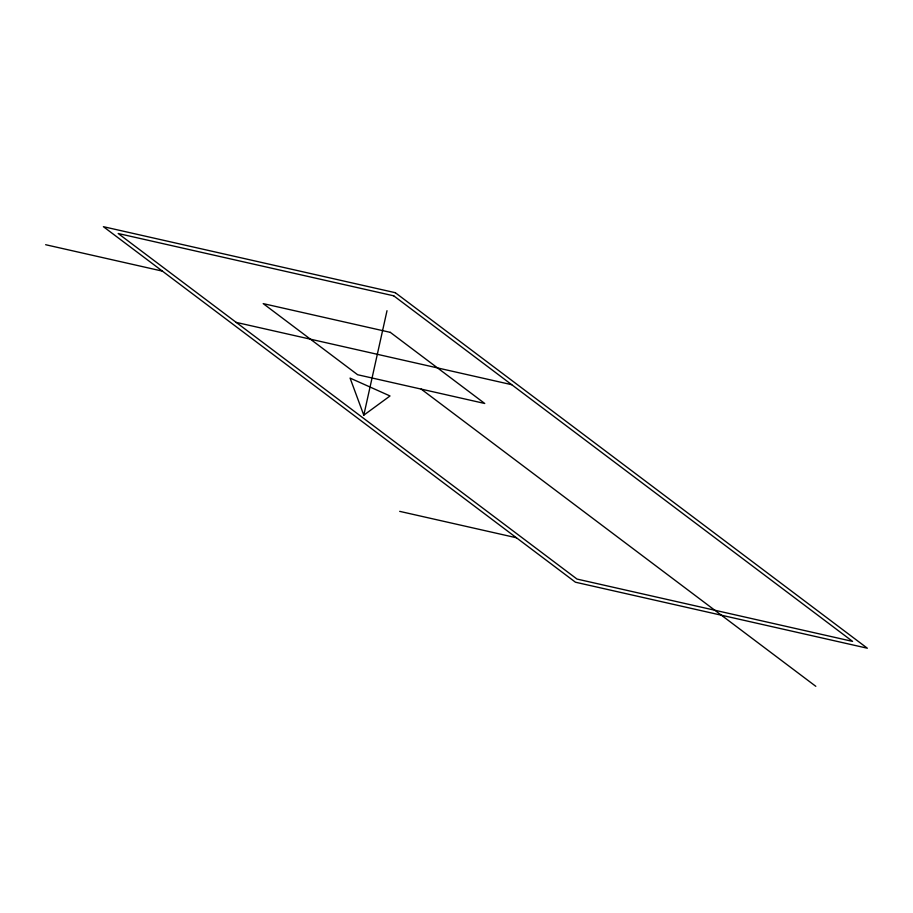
<?xml version="1.0" encoding="UTF-8"?>
<svg xmlns="http://www.w3.org/2000/svg" width="913" height="913" viewBox="0 0 913 913"><rect width="100%" height="100%" fill="white"/><g stroke="black" fill="none" stroke-linecap="round" stroke-linejoin="round"><path stroke-width="1.37" d="M363.796 415.175L350.078 378.085L390.022 395.968L363.796 415.175L387.009 310.705M45.65 244.718L162.411 271.127M236.193 322.392L511.748 384.704M399.689 511.36L516.45 537.768M421.178 389.098L815.811 686.314M395.295 292.696L103.397 226.686L575.452 582.209L867.35 648.219L395.295 292.696M393.731 295.823L118.188 233.511L577.016 579.07L852.571 641.394L393.731 295.823M390.319 332.366L263.206 303.618L357.622 374.729L484.735 403.478L390.319 332.366"/></g></svg>
